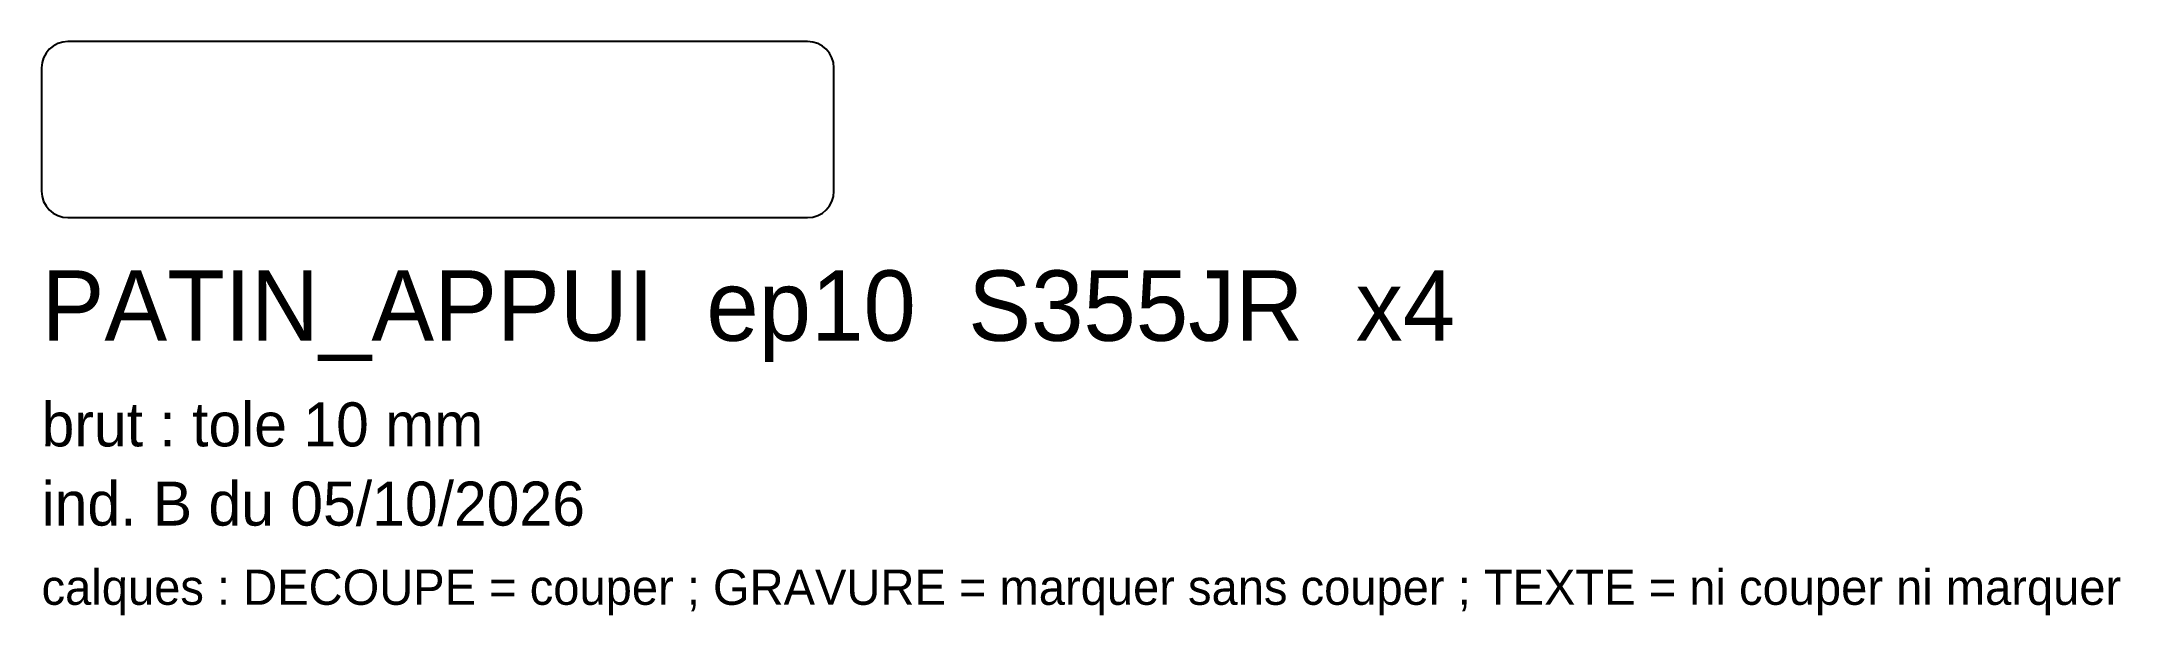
# Model space of a CAD drawing. Header units: millimetres. Extents: x -45 to 191, y -55 to 10.
import ezdxf

# ---------------------------------------------------------------- set-up
doc = ezdxf.new("R2010")
doc.units = ezdxf.units.MM
doc.layers.add('DECOUPE', color=7, linetype='CONTINUOUS')
doc.layers.add('TEXTE', color=3, linetype='CONTINUOUS')

msp = doc.modelspace()

# ---------------------------------------------------------------- linework, layer by layer
at = {"layer": 'DECOUPE'}
for p, q in [((42, 10), (-42, 10)), ((-45, 7), (-45, -7)), ((45, -7), (45, 7)), ((-42, -10), (42, -10))]:
    msp.add_line(p, q, dxfattribs=at)
for centre, start, end in [((-42, 7), 90, 180), ((42, 7), 0, 90), ((-42, -7), 180, 270), ((42, -7), 270, 0)]:
    msp.add_arc(centre, 3, start, end, dxfattribs=at)

# ---------------------------------------------------------------- texts
at = {"layer": 'TEXTE'}
for s, height, p in [('PATIN_APPUI  ep10  S355JR  x4', 8, (-45, -24)), ('brut : tole 10 mm', 5, (-45, -36)), ('ind. B du 05/10/2026', 5, (-45, -45)), ('calques : DECOUPE = couper ; GRAVURE = marquer sans couper ; TEXTE = ni couper ni marquer', 4, (-45, -54))]:
    msp.add_text(s, height=height, dxfattribs=at).set_placement(p)

doc.saveas('drawing.dxf')
